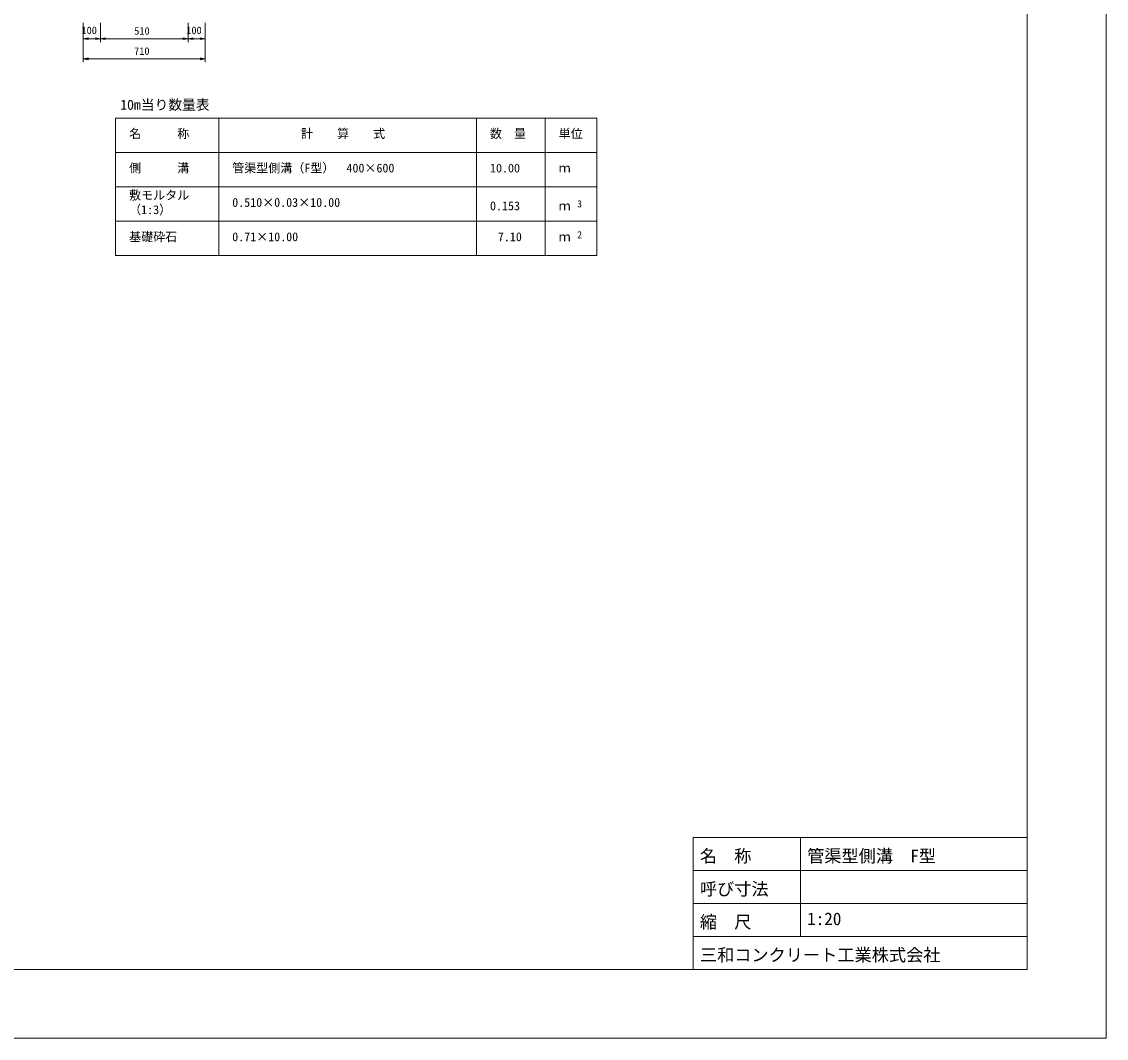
# Model space of a CAD drawing. Units: millimetres, scale not verified. Extents: x 0 to 84100, y 0 to 59400.
# Drawn here: x 52538 to 84100, y 0 to 29578 of the extents above; entities that cross this region are included whole.
import ezdxf
from ezdxf.enums import TextEntityAlignment as Align

# ---------------------------------------------------------------- set-up
doc = ezdxf.new("R2010")
doc.units = ezdxf.units.MM
doc.header["$LTSCALE"] = 100
for name, color, linetype, lineweight in [('0_2', 7, 'Continuous', 18), ('D-MTR-FRAM（材料表図枠）', 2, 'Continuous', 18), ('D-STR-DIM（寸法）', 7, 'Continuous', 18), ('D-TTL(外枠）', 2, 'Continuous', 18), ('DEFPOINTS_3', 8, 'Continuous', 18)]:
    doc.layers.add(name, color=color, linetype=linetype, lineweight=lineweight)
for name, color, linetype in [('D-MTR-TXT(文字列）', 7, 'Continuous'), ('D-MTR（材料表タイトル）', 7, 'Continuous'), ('D-TTL-TXT（文字）', 7, 'Continuous')]:
    doc.layers.add(name, color=color, linetype=linetype)
doc.styles.add('ＭＳ ゴシック', font='')
doc.styles.get('ＭＳ ゴシック').set_extended_font_data('MS Gothic')

msp = doc.modelspace()

# ---------------------------------------------------------------- linework, layer by layer
at = {"layer": '0_2'}
for p, q in [((54330.9, 29083.5), (54480.9, 29108.5)), ((54480.9, 29058.5), (54330.9, 29083.5)), ((54330.9, 29083.5), (54480.9, 29083.5)), ((54680.9, 29108.5), (54830.9, 29083.5)), ((54830.9, 29083.5), (54680.9, 29058.5)), ((54830.9, 29083.5), (54680.9, 29083.5)), ((54830.9, 29083.5), (54980.9, 29108.5)), ((54980.9, 29058.5), (54830.9, 29083.5)), ((54830.9, 29083.5), (54980.9, 29083.5)), ((57230.9, 29108.5), (57380.9, 29083.5)), ((57380.9, 29083.5), (57230.9, 29058.5)), ((57380.9, 29083.5), (57230.9, 29083.5)), ((57380.9, 29083.5), (57530.9, 29108.5)), ((57530.9, 29058.5), (57380.9, 29083.5)), ((57380.9, 29083.5), (57530.9, 29083.5)), ((57730.9, 29108.5), (57880.9, 29083.5)), ((57880.9, 29083.5), (57730.9, 29058.5)), ((57880.9, 29083.5), (57730.9, 29083.5)), ((54330.9, 28496.9), (54480.9, 28521.9)), ((54480.9, 28471.9), (54330.9, 28496.9)), ((54330.9, 28496.9), (54480.9, 28496.9)), ((57730.9, 28521.9), (57880.9, 28496.9)), ((57880.9, 28496.9), (57730.9, 28471.9)), ((57880.9, 28496.9), (57730.9, 28496.9))]:
    msp.add_line(p, q, dxfattribs=at)
at = {"layer": 'D-MTR-FRAM（材料表図枠）'}
for p, q in [((55271.4, 26773.7), (69271.4, 26773.7)), ((55271.4, 22773.7), (55271.4, 26773.7)), ((58271.4, 22773.7), (58271.4, 26773.7)), ((65771.4, 22773.7), (65771.4, 26773.7)), ((67771.4, 23573.7), (67771.4, 26773.7)), ((67771.4, 22773.7), (67771.4, 26773.7)), ((69271.4, 22773.7), (69271.4, 26773.7)), ((55271.4, 25773.7), (69271.4, 25773.7)), ((55271.4, 24773.7), (69271.4, 24773.7)), ((55271.4, 23773.7), (69271.4, 23773.7)), ((55271.4, 22773.7), (69271.4, 22773.7))]:
    msp.add_line(p, q, dxfattribs=at)
at = {"layer": 'D-STR-DIM（寸法）'}
for p, q in [((54330.9, 29544.7), (54330.9, 28396.9)), ((54330.9, 29544.7), (54330.9, 28983.5)), ((54830.9, 29544.7), (54830.9, 28983.5)), ((54830.9, 29544.7), (54830.9, 28983.5)), ((57380.9, 29544.7), (57380.9, 28983.5)), ((57380.9, 29544.7), (57380.9, 28983.5)), ((57880.9, 29544.7), (57880.9, 28983.5)), ((57880.9, 29544.7), (57880.9, 28396.9)), ((54680.9, 29083.5), (54480.9, 29083.5)), ((57230.9, 29083.5), (54980.9, 29083.5)), ((57530.9, 29083.5), (57730.9, 29083.5)), ((57730.9, 28496.9), (54480.9, 28496.9))]:
    msp.add_line(p, q, dxfattribs=at)
at = {"layer": 'D-TTL(外枠）'}
for p, q in [((81800, 57400), (81800, 2000)), ((72080, 5840), (81800, 5840)), ((72080, 5840), (72080, 2000)), ((75200, 5840), (75200, 2960)), ((72080, 4880), (81800, 4880)), ((72080, 3920), (81800, 3920)), ((72080, 2960), (81800, 2960)), ((81800, 2000), (2300, 2000))]:
    msp.add_line(p, q, dxfattribs=at)
at = {"layer": 'DEFPOINTS_3'}
for p, q in [((84100, 0), (84100, 59400)), ((0, 0), (84100, 0))]:
    msp.add_line(p, q, dxfattribs=at)

# ---------------------------------------------------------------- texts
at = {"layer": 'D-MTR-TXT(文字列）', "style": 'ＭＳ ゴシック'}
for s, height, p in [('名\u3000\u3000\u3000称', 256.6, (55663.6, 26114)), ('計\u3000\u3000算\u3000\u3000式', 256.6, (60664.4, 26114)), ('数\u3000量', 256.6, (66163.6, 26114)), ('単位', 256.6, (68163.6, 26114)), ('側\u3000\u3000\u3000溝', 256.6, (55663.6, 25114)), ('管渠型側溝（F型）\u3000400×600', 256.6, (58663.6, 25114)), ('10.00', 256.6, (66166.3, 25114)), ('ｍ', 256.6, (68163.6, 25114)), ('敷モルタル', 256.6, (55663.6, 24324.1)), ('0.510×0.03×10.00', 256.6, (58663.6, 24114)), ('0.153', 256.6, (66166.3, 24014)), ('3', 205.3, (68703.9, 24114.5)), ('（1:3）', 256.6, (55663.6, 23901.8)), ('ｍ', 256.6, (68163.6, 24014)), ('基礎砕石', 256.6, (55663.6, 23114)), ('0.71×10.00', 256.6, (58663.6, 23114)), ('7.10', 256.6, (66393.8, 23114)), ('ｍ', 256.6, (68163.6, 23114)), ('2', 205.3, (68703.9, 23214.5))]:
    msp.add_text(s, height=height, dxfattribs=at).set_placement(p, align=Align.BOTTOM_LEFT)
at = {"layer": 'D-MTR（材料表タイトル）', "style": 'ＭＳ ゴシック'}
msp.add_text('10m当り数量表', height=293.3, dxfattribs=at).set_placement((55405.6, 26926.2), align=Align.BOTTOM_LEFT)
at = {"layer": 'D-STR-DIM（寸法）', "style": 'ＭＳ ゴシック'}
for s, p in [('100', (54277.1, 29149.9)), ('510', (55812.7, 29133.5)), ('100', (57327.1, 29149.9)), ('710', (55808.9, 28546.9))]:
    msp.add_text(s, height=219.9, dxfattribs=at).set_placement(p, align=Align.BOTTOM_LEFT)
at = {"layer": 'D-TTL-TXT（文字）', "style": 'ＭＳ ゴシック'}
for s, p in [('名\u3000称', (72273.1, 5011.4)), ('管渠型側溝\u3000F型', (75393.1, 5011.4)), ('呼び寸法', (72273.1, 4051.4)), ('縮\u3000尺', (72273.1, 3091.4)), ('1:20', (75393.1, 3182.7)), ('三和コンクリート工業株式会社', (72273.1, 2131.4))]:
    msp.add_text(s, height=366.6, dxfattribs=at).set_placement(p, align=Align.BOTTOM_LEFT)

doc.saveas('drawing.dxf')
